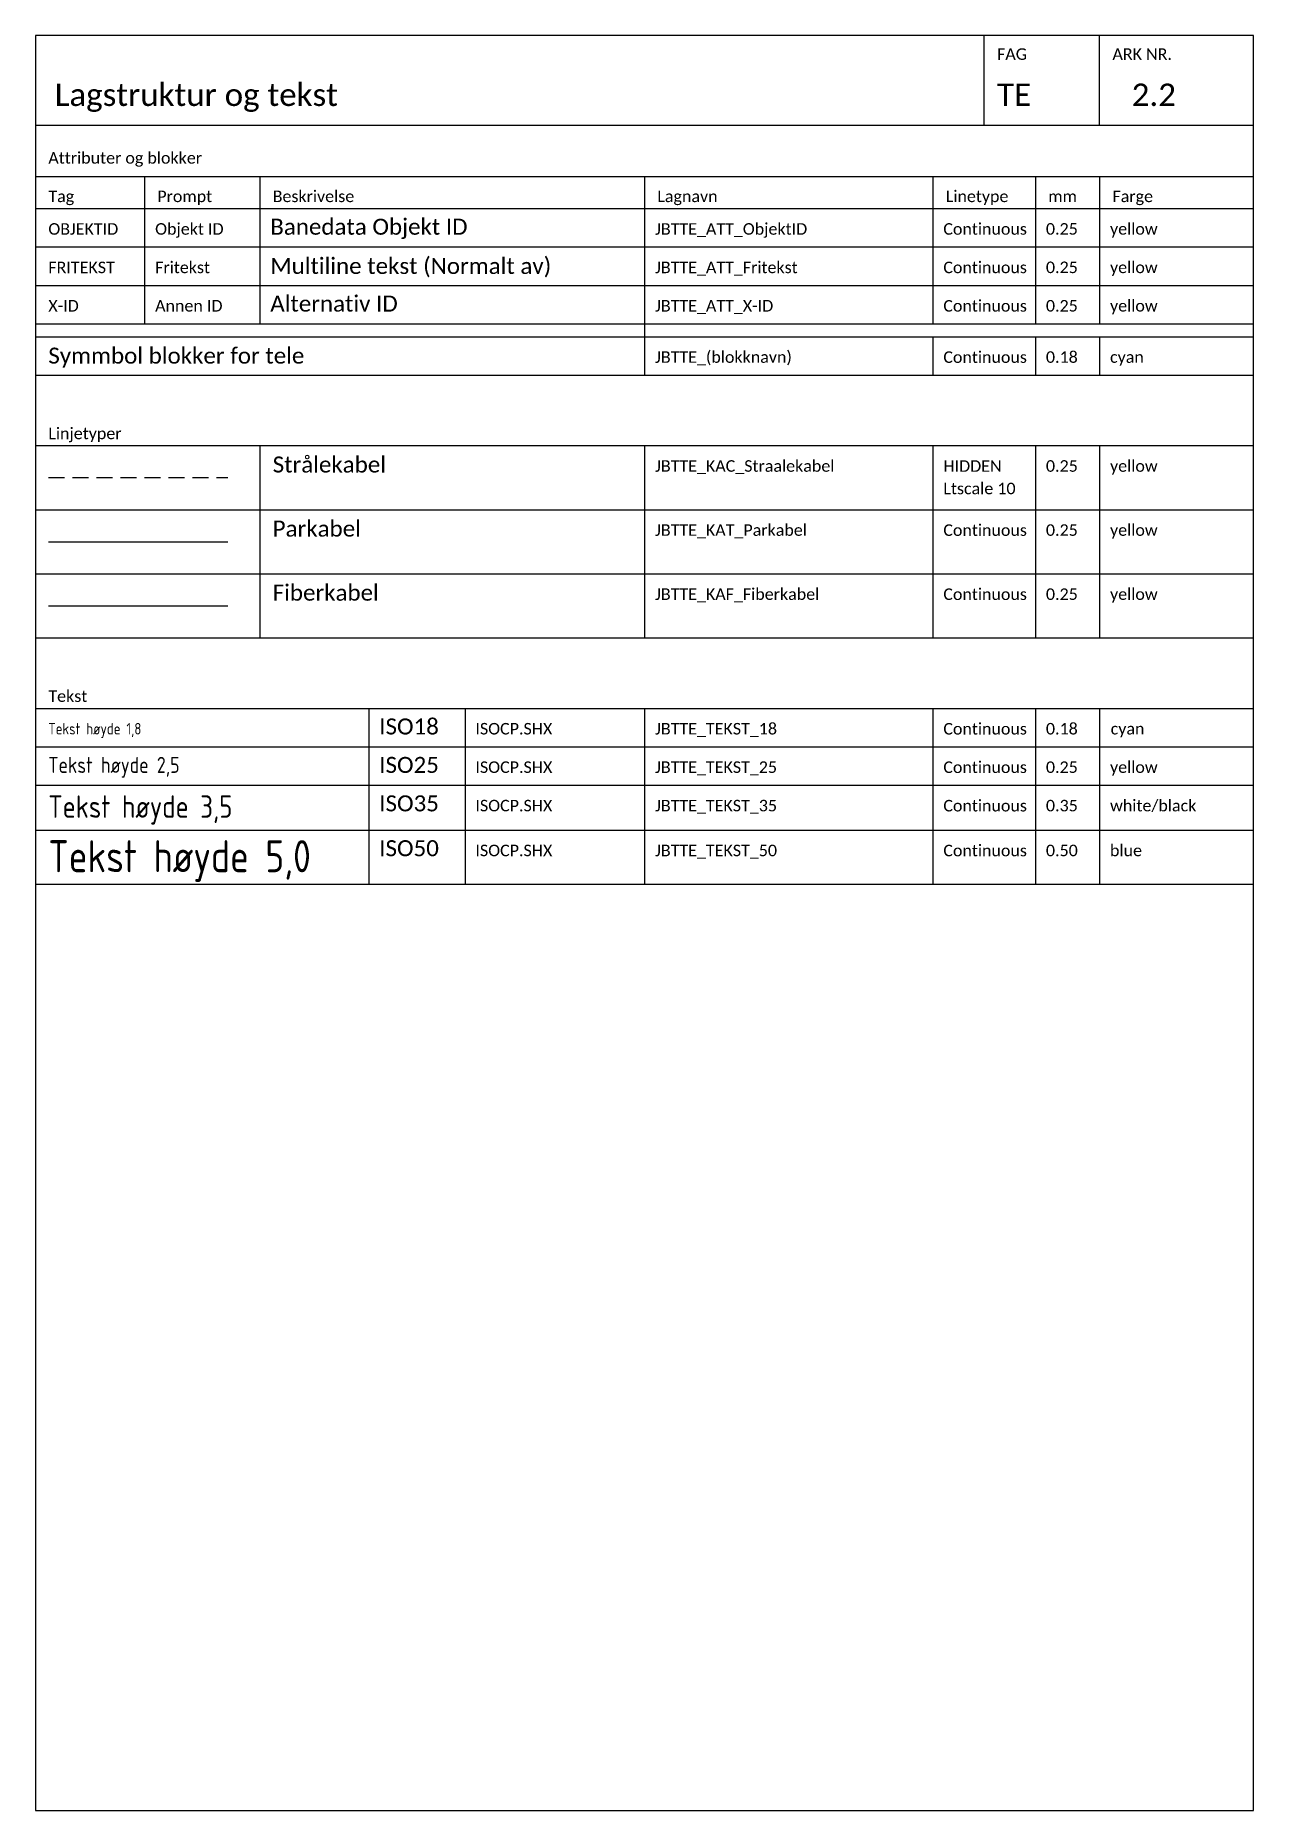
# Paper-space layout '2.2 Lagstruktur og tekst' of a CAD drawing. Header units: metres, sheet in millimetres. Extents: x 0 to 190, y 0 to 277.
# The model-space entities are those that its viewports show. They can reach past a viewport. Long polylines and large blocks are cut down to what shows.
import ezdxf

# ---------------------------------------------------------------- set-up
doc = ezdxf.new("R2010")
doc.units = ezdxf.units.M
doc.linetypes.add('HIDDEN', pattern=[0.375, 0.25, -0.125])
for name, color, linetype in [('JBTTE_KAC_Straalekabel', 2, 'HIDDEN'), ('JBTTE_KAF_Fiberkabel', 2, 'Continuous'), ('JBTTE_KAT_Parkabel', 2, 'Continuous'), ('JBTTE_TEKST_18', 4, 'Continuous'), ('JBTTE_TEKST_25', 2, 'Continuous'), ('JBTTE_TEKST_35', 7, 'Continuous'), ('JBTTE_TEKST_50', 5, 'Continuous'), ('RAMME', 5, 'Continuous'), ('RAMME SYMBOLER', 4, 'Continuous'), ('RAMME TEKST', 7, 'Continuous')]:
    doc.layers.add(name, color=color, linetype=linetype)
doc.styles.add('Calibri', font='calibri.ttf')
doc.styles.add('ISO18', font='isocp.shx', dxfattribs={"width": 0.9, "height": 1.8})
doc.styles.add('ISO25', font='isocp.shx', dxfattribs={"width": 0.9, "height": 2.5})
doc.styles.add('ISO35', font='isocp.shx', dxfattribs={"width": 0.9, "height": 3.5})
doc.styles.add('ISO50', font='isocp.shx', dxfattribs={"width": 0.9, "height": 5})

msp = doc.modelspace()

# ---------------------------------------------------------------- linework, layer by layer
at = {"layer": 'JBTTE_KAC_Straalekabel', "ltscale": 10}
msp.add_line((212, -99), (240, -99), dxfattribs=at)
at = {"layer": 'JBTTE_KAF_Fiberkabel', "ltscale": 10}
msp.add_line((212, -119), (240, -119), dxfattribs=at)
at = {"layer": 'JBTTE_KAT_Parkabel', "ltscale": 10}
msp.add_line((212, -109), (240, -109), dxfattribs=at)
at = {"layer": 'RAMME'}
msp.add_line((210, -44), (400, -44), dxfattribs=at)
at = {"layer": 'RAMME', "color": 4}
msp.add_line((227, -55), (227, -75), dxfattribs=at)
at = {"layer": 'RAMME'}
msp.add_lwpolyline([(210, -307), (400, -307), (400, -30), (210, -30)], close=True, dxfattribs=at)
at = {"layer": 'RAMME SYMBOLER'}
for p, q in [((358, -44), (358, -30)), ((376, -44), (376, -30)), ((210, -52), (400, -52)), ((227, -52), (227, -75)), ((245, -52), (245, -75)), ((305, -52), (305, -75)), ((305, -52), (305, -81)), ((350, -52), (350, -75)), ((366, -52), (366, -75)), ((376, -52), (376, -75)), ((210, -57), (400, -57)), ((210, -63), (400, -63)), ((210, -69), (400, -69)), ((210, -75), (400, -75)), ((210, -77), (400, -77)), ((305, -77), (305, -83)), ((350, -77), (350, -83)), ((366, -77), (366, -83)), ((376, -77), (376, -83)), ((210, -83), (400, -83)), ((210, -94), (400, -94)), ((245, -94), (245, -124)), ((305, -94), (305, -124)), ((350, -94), (350, -124)), ((366, -94), (366, -124)), ((376, -94), (376, -124)), ((210, -104), (400, -104)), ((210, -114), (400, -114)), ((210, -124), (400, -124)), ((210, -135), (400, -135)), ((262, -135), (262, -162.5)), ((277, -135), (277, -162.5)), ((305, -135), (305, -162.5)), ((350, -135), (350, -162.5)), ((366, -135), (366, -162.5)), ((376, -135), (376, -162.5)), ((210, -141), (400, -141)), ((210, -147), (400, -147)), ((210, -154), (400, -154)), ((400, -162.5), (210, -162.5))]:
    msp.add_line(p, q, dxfattribs=at)

# ---------------------------------------------------------------- texts
at = {"layer": 'JBTTE_TEKST_18', "insert": (212, -137.28), "char_height": 1.8, "width": 14.6651, "attachment_point": 1, "style": 'ISO18'}
msp.add_mtext('Tekst høyde 1,8', dxfattribs=at)
at = {"layer": 'JBTTE_TEKST_25', "insert": (212, -142.58), "char_height": 2.5, "width": 50, "attachment_point": 1, "style": 'ISO25'}
msp.add_mtext('Tekst høyde 2,5', dxfattribs=at)
at = {"layer": 'JBTTE_TEKST_35', "insert": (212, -148.58), "char_height": 3.5, "width": 32.5287, "attachment_point": 1, "style": 'ISO35'}
msp.add_mtext('Tekst høyde 3,5', dxfattribs=at)
at = {"layer": 'JBTTE_TEKST_50', "insert": (212, -155.58), "char_height": 5, "width": 50, "attachment_point": 1, "style": 'ISO50'}
msp.add_mtext('Tekst høyde 5,0', dxfattribs=at)
at = {"layer": 'RAMME TEKST', "linetype": 'ByBlock', "style": 'Calibri'}
for s, height, p in [('FAG', 1.8, (360, -33.8)), ('ARK NR.', 1.8, (378, -33.8)), ('Lagstruktur og tekst ', 3.5, (213, -41)), ('TE', 3.5, (360, -41)), ('2.2', 3.5, (381, -41)), ('Attributer og blokker ', 1.8, (212, -50)), ('Tag', 1.8, (212, -56)), ('Prompt', 1.8, (229, -56)), ('Beskrivelse', 1.8, (247, -56)), ('Lagnavn', 1.8, (307, -56)), ('Linetype', 1.8, (352, -56)), ('mm', 1.8, (367.98, -56)), ('Farge', 1.8, (378, -56)), ('OBJEKTID', 1.8, (212, -61.09)), ('Objekt ID', 1.8, (228.66, -61.09)), ('Banedata Objekt ID', 2.5, (246.62, -61.09)), ('JBTTE_ATT_ObjektID', 1.8, (306.66, -61.09)), ('Continuous', 1.8, (351.62, -61.09)), ('0.25', 1.8, (367.62, -61.08)), ('yellow', 1.8, (377.62, -61.08)), ('FRITEKST', 1.8, (212, -67.09)), ('Fritekst', 1.8, (228.66, -67.09)), ('Multiline tekst (Normalt av)', 2.5, (246.62, -67.21)), ('JBTTE_ATT_Fritekst', 1.8, (306.66, -67.09)), ('Continuous', 1.8, (351.62, -67.09)), ('0.25', 1.8, (367.62, -67.08)), ('yellow', 1.8, (377.62, -67.08)), ('X-ID', 1.8, (212, -73.08)), ('Annen ID', 1.8, (228.66, -73.08)), ('Alternativ ID', 2.5, (246.62, -73.09)), ('JBTTE_ATT_X-ID', 1.8, (306.66, -73.08)), ('Continuous', 1.8, (351.62, -73.09)), ('0.25', 1.8, (367.62, -73.08)), ('yellow', 1.8, (377.62, -73.08)), ('Symmbol blokker for tele ', 2.5, (212, -81.21)), ('JBTTE_(blokknavn)', 1.8, (306.66, -81.08)), ('Continuous', 1.8, (351.62, -81.09)), ('0.18', 1.8, (367.62, -81.08)), ('cyan', 1.8, (377.62, -81.08)), ('Linjetyper', 1.8, (212, -93)), ('Strålekabel', 2.5, (247, -98.2)), ('JBTTE_KAC_Straalekabel', 1.8, (306.66, -98.08)), ('HIDDEN', 1.8, (351.62, -98.09)), ('0.25', 1.8, (367.62, -98.08)), ('yellow', 1.8, (377.62, -98.08)), ('Ltscale 10', 1.8, (351.62, -101.59)), ('Parkabel', 2.5, (247, -108.2)), ('JBTTE_KAT_Parkabel', 1.8, (306.66, -108.08)), ('Continuous', 1.8, (351.62, -108.09)), ('0.25', 1.8, (367.62, -108.08)), ('yellow', 1.8, (377.62, -108.08)), ('Fiberkabel', 2.5, (247, -118.2)), ('JBTTE_KAF_Fiberkabel', 1.8, (306.66, -118.08)), ('Continuous', 1.8, (351.62, -118.09)), ('0.25', 1.8, (367.62, -118.08)), ('yellow', 1.8, (377.62, -118.08)), ('Tekst', 1.8, (212, -134)), ('ISO18', 2.5, (263.62, -139.08)), ('ISOCP.SHX', 1.8, (278.62, -139.08)), ('JBTTE_TEKST_18', 1.8, (306.66, -139.08)), ('Continuous', 1.8, (351.62, -139.09)), ('0.18', 1.8, (367.62, -139.08)), ('cyan', 1.8, (377.72, -139.08)), ('ISO25', 2.5, (263.62, -145.08)), ('ISOCP.SHX', 1.8, (278.62, -145.08)), ('JBTTE_TEKST_25', 1.8, (306.66, -145.08)), ('Continuous', 1.8, (351.62, -145.09)), ('0.25', 1.8, (367.62, -145.08)), ('yellow', 1.8, (377.62, -145.08)), ('ISO35', 2.5, (263.62, -151.08)), ('ISOCP.SHX', 1.8, (278.62, -151.08)), ('JBTTE_TEKST_35', 1.8, (306.66, -151.08)), ('Continuous', 1.8, (351.62, -151.09)), ('0.35', 1.8, (367.62, -151.08)), ('white/black', 1.8, (377.62, -151.08)), ('ISO50', 2.5, (263.62, -158.08)), ('ISOCP.SHX', 1.8, (278.62, -158.08)), ('JBTTE_TEKST_50', 1.8, (306.66, -158.08)), ('Continuous', 1.8, (351.62, -158.09)), ('0.50', 1.8, (367.62, -158.08)), ('blue', 1.8, (377.62, -158.08))]:
    msp.add_text(s, height=height, dxfattribs=at).set_placement(p)

psp = doc.layouts.new('2.2 Lagstruktur og tekst')

# ---------------------------------------------------------------- viewports
at = {"layer": 'RAMME'}
psp.add_viewport(center=(95, 138.5), size=(190, 277), view_center_point=(305, -168.5), view_height=277, dxfattribs=at)

doc.saveas('drawing.dxf')
